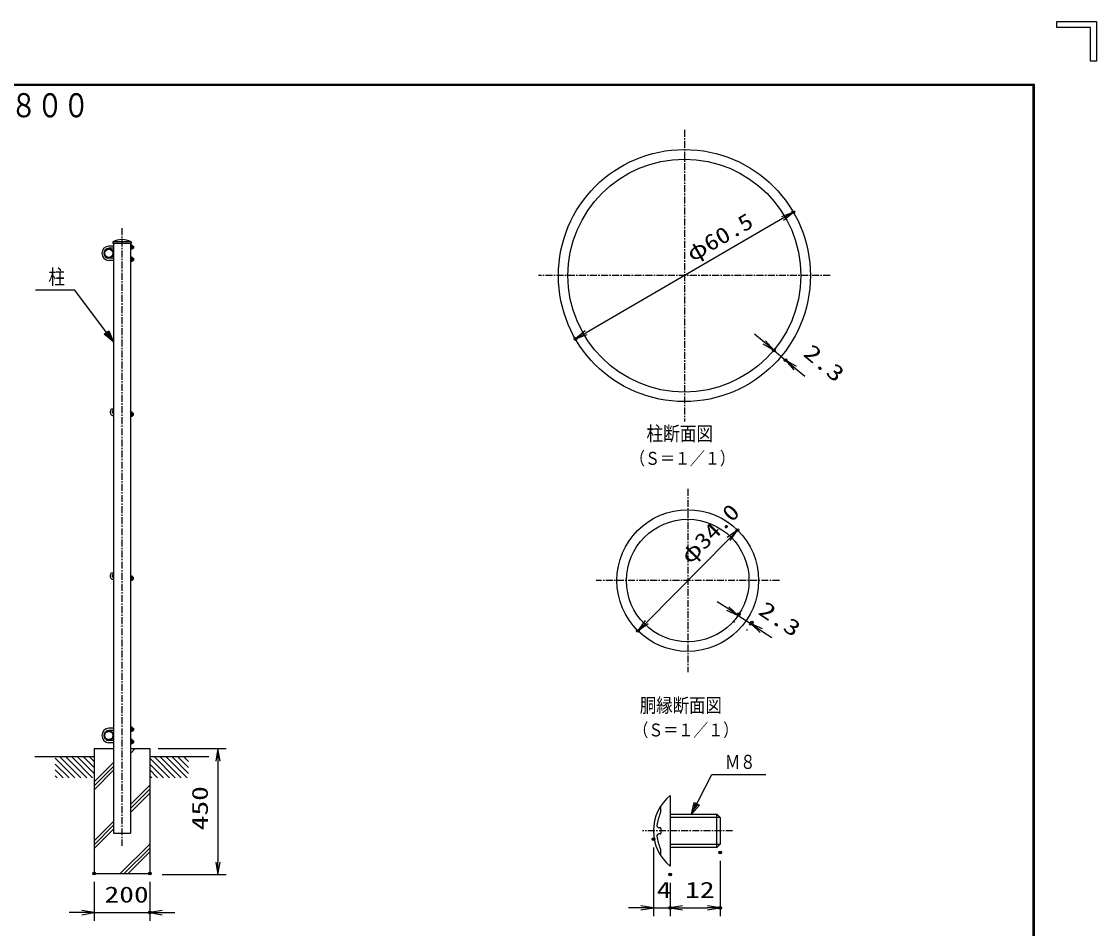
# Model space of a CAD drawing. Units: millimetres, scale not verified. Extents: x -4425 to 4425, y -3150 to 3150.
# Drawn here: x 555 to 4425, y -115 to 3150 of the extents above; entities that cross this region are included whole.
import ezdxf
from ezdxf.enums import TextEntityAlignment as Align

# ---------------------------------------------------------------- set-up
doc = ezdxf.new("R2010")
doc.units = ezdxf.units.MM
doc.header["$LTSCALE"] = 20
doc.header["$PDMODE"] = 32
doc.header["$PDSIZE"] = 10
doc.linetypes.add('USER1', pattern=[2, 1.25, -0.25, 0.25, -0.25])
for name, color, linetype, lineweight in [('0-0_1', 7, 'Continuous', 25), ('0-1_0', 7, 'Continuous', 25), ('0-3_EXTCNT-L', 4, 'Continuous', 25), ('0-4_WAKU', 7, 'Continuous', 25), ('0-5_D-TTL-TXT', 7, 'Continuous', 25)]:
    doc.layers.add(name, color=color, linetype=linetype, lineweight=lineweight)
doc.layers.add('0-2_DEFPOINTS', color=7, linetype='Continuous')
doc.styles.add('ＭＳ ゴシック', font='')
doc.styles.get('ＭＳ ゴシック').set_extended_font_data('MS Gothic')

# ---------------------------------------------------------------- blocks, each defined once
blk = doc.blocks.new('DARROWS')
at = {"layer": '0-1_0', "color": 2}
blk.add_line((0, 0), (-19.982, 0), dxfattribs=at)
blk.add_lwpolyline([(-20, -3.333), (0, 0), (-20, 3.333)], dxfattribs=at)

msp = doc.modelspace()

# ---------------------------------------------------------------- linework, layer by layer
at = {"layer": '0-0_1', "color": 4, "linetype": 'USER1'}
for p, q in [((2941.25, 2760.31), (2941.25, 1710.31)), ((916.39, 2405.44), (916.39, 182.96)), ((3466.25, 2235.31), (2416.25, 2235.31)), ((2953.28, 1467.45), (2953.28, 807.45)), ((3283.28, 1137.45), (2623.28, 1137.45)), ((3114.88, 236.49), (2790.87, 236.49))]:
    msp.add_line(p, q, dxfattribs=at)
at = {"layer": '0-0_1'}
for p, q in [((886.06, 2341.67), (869.06, 2341.67)), ((886.06, 2333.67), (869.06, 2333.67)), ((949.39, 2356.66), (883.39, 2356.66)), ((883.39, 2356.66), (883.39, 2350.66)), ((949.39, 2350.66), (883.39, 2350.66)), ((952.58, 2345.17), (946.66, 2345.17)), ((946.66, 2341.41), (952.58, 2341.41)), ((946.66, 2333.92), (952.58, 2333.92)), ((949.4, 2356.66), (949.4, 2350.66)), ((953.16, 2343.92), (952.58, 2345.17)), ((953.16, 2341.67), (957.56, 2341.67)), ((953.16, 2333.67), (957.56, 2333.67)), ((957.56, 2341.67), (957.56, 2333.67)), ((957.56, 2341.67), (958.16, 2341.07)), ((958.16, 2334.27), (957.56, 2333.67)), ((958.16, 2341.07), (958.16, 2334.27)), ((886.06, 2297.67), (869.06, 2297.67)), ((886.06, 2289.67), (869.06, 2289.67)), ((952.58, 2301.17), (946.66, 2301.17)), ((946.66, 2297.41), (952.58, 2297.41)), ((946.66, 2289.92), (952.58, 2289.92)), ((953.16, 2299.92), (952.58, 2301.17)), ((953.16, 2297.67), (957.56, 2297.67)), ((953.16, 2289.67), (957.56, 2289.67)), ((957.56, 2297.67), (957.56, 2289.67)), ((957.56, 2297.67), (958.16, 2297.07)), ((957.56, 2289.67), (958.16, 2290.27)), ((958.16, 2297.07), (958.16, 2290.27)), ((874.63, 1746.43), (878.38, 1756.71)), ((878.38, 1756.71), (885.9, 1753.97)), ((882.15, 1743.69), (885.9, 1753.97)), ((952.62, 1743.16), (946.69, 1743.16)), ((953.19, 1741.91), (952.62, 1743.16)), ((884.97, 1739.66), (886.09, 1739.66)), ((884.97, 1731.66), (886.09, 1731.66)), ((946.69, 1739.41), (952.62, 1739.41)), ((946.69, 1731.92), (952.62, 1731.92)), ((956.59, 1739.66), (953.19, 1739.66)), ((956.59, 1731.66), (953.19, 1731.66)), ((957.19, 1739.06), (956.59, 1739.66)), ((956.59, 1739.66), (956.59, 1731.66)), ((957.19, 1732.26), (956.59, 1731.66)), ((957.19, 1739.06), (957.19, 1732.26)), ((874.63, 1156.43), (878.38, 1166.71)), ((878.38, 1166.71), (885.9, 1163.97)), ((882.15, 1153.69), (885.9, 1163.97)), ((884.97, 1149.66), (886.09, 1149.66)), ((884.97, 1141.66), (886.09, 1141.66)), ((952.62, 1153.16), (946.69, 1153.16)), ((946.69, 1149.41), (952.62, 1149.41)), ((946.69, 1141.92), (952.62, 1141.92)), ((953.19, 1151.91), (952.62, 1153.16)), ((956.59, 1149.66), (953.19, 1149.66)), ((956.59, 1141.66), (953.19, 1141.66)), ((957.19, 1149.06), (956.59, 1149.66)), ((956.59, 1149.66), (956.59, 1141.66)), ((957.19, 1142.26), (956.59, 1141.66)), ((957.19, 1149.06), (957.19, 1142.26)), ((886.06, 605.67), (869.06, 605.67)), ((886.06, 597.67), (869.06, 597.67)), ((952.58, 609.17), (946.66, 609.17)), ((946.66, 605.41), (952.58, 605.41)), ((946.66, 597.92), (952.58, 597.92)), ((953.16, 607.92), (952.58, 609.17)), ((953.16, 605.67), (957.56, 605.67)), ((953.16, 597.67), (957.56, 597.67)), ((957.56, 605.67), (957.56, 597.67)), ((957.56, 605.67), (958.16, 605.07)), ((958.16, 598.27), (957.56, 597.67)), ((958.16, 605.07), (958.16, 598.27)), ((886.06, 561.66), (869.06, 561.66)), ((886.06, 553.67), (869.06, 553.67)), ((952.58, 565.17), (946.66, 565.17)), ((946.66, 561.41), (952.58, 561.41)), ((946.66, 553.92), (952.58, 553.92)), ((953.16, 563.92), (952.58, 565.17)), ((953.16, 561.66), (957.56, 561.66)), ((953.16, 553.67), (957.56, 553.67)), ((957.56, 561.66), (957.56, 553.67)), ((957.56, 561.66), (958.16, 561.07)), ((957.56, 553.67), (958.16, 554.27)), ((958.16, 561.07), (958.16, 554.27)), ((816.39, 532.66), (886.09, 532.66)), ((946.69, 532.66), (1016.39, 532.66)), ((1016.39, 532.66), (1016.39, 82.66)), ((816.39, 502.66), (602.44, 502.66)), ((1228.86, 502.66), (1016.39, 502.66)), ((2889.81, 363.99), (2889.81, 108.99)), ((2856.81, 311.02), (2856.81, 321.9)), ((2889.81, 296.49), (3057.81, 296.49)), ((3069.81, 284.49), (3069.81, 188.49)), ((2853.81, 247.74), (2849.76, 247.74)), ((2856.81, 244.74), (2856.81, 228.24)), ((886.09, 227.66), (946.69, 227.66)), ((2853.81, 225.24), (2849.76, 225.24)), ((2856.81, 151.08), (2856.81, 161.96))]:
    msp.add_line(p, q, dxfattribs=at)
at = {"layer": '0-0_1', "color": 4}
for p, q in [((953.16, 2341.07), (958.16, 2341.07)), ((953.16, 2334.27), (958.16, 2334.27)), ((953.16, 2297.07), (958.16, 2297.07)), ((953.16, 2290.27), (958.16, 2290.27)), ((957.19, 1739.06), (953.19, 1739.06)), ((957.19, 1732.26), (953.19, 1732.26)), ((957.19, 1149.06), (953.19, 1149.06)), ((957.19, 1142.26), (953.19, 1142.26)), ((953.16, 605.07), (958.16, 605.07)), ((953.16, 598.27), (958.16, 598.27)), ((953.16, 561.07), (958.16, 561.07)), ((953.16, 554.27), (958.16, 554.27)), ((946.69, 529.09), (950.27, 532.66)), ((946.69, 514.95), (964.41, 532.66)), ((676.39, 498.21), (746.94, 427.66)), ((676.39, 477), (725.73, 427.66)), ((693.16, 502.66), (768.16, 427.66)), ((714.37, 502.66), (789.37, 427.66)), ((735.58, 502.66), (810.58, 427.66)), ((756.8, 502.66), (816.4, 443.07)), ((778.01, 502.66), (816.4, 464.28)), ((799.22, 502.66), (816.4, 485.49)), ((816.39, 412.93), (886.1, 482.63)), ((816.39, 398.79), (886.09, 468.49)), ((1016.4, 498.21), (1086.94, 427.66)), ((1016.4, 477), (1065.73, 427.66)), ((1033.16, 502.66), (1108.16, 427.66)), ((1054.37, 502.66), (1129.37, 427.66)), ((1075.58, 502.66), (1150.58, 427.66)), ((1096.8, 502.66), (1156.39, 443.07)), ((1118.01, 502.66), (1156.39, 464.28)), ((1139.22, 502.66), (1156.39, 485.49)), ((676.39, 455.79), (704.52, 427.66)), ((676.39, 434.57), (683.3, 427.66)), ((816.39, 384.65), (886.1, 454.35)), ((1016.4, 455.79), (1044.52, 427.66)), ((1016.4, 434.57), (1023.3, 427.66)), ((946.69, 331.1), (1016.4, 400.8)), ((946.69, 316.96), (1016.4, 386.66)), ((946.69, 302.82), (1016.4, 372.52)), ((3069.81, 284.49), (2889.81, 284.49)), ((816.39, 200.8), (886.09, 270.5)), ((816.39, 186.66), (886.09, 256.36)), ((816.39, 172.52), (886.09, 242.22)), ((910.39, 82.66), (1016.4, 188.67)), ((924.53, 82.66), (1016.4, 174.53)), ((938.67, 82.66), (1016.4, 160.38)), ((2889.81, 188.49), (3069.81, 188.49))]:
    msp.add_line(p, q, dxfattribs=at)
at = {"layer": '0-0_1'}
for points in [[(886.09, 2350.66), (886.09, 532.66), (886.09, 227.66)], [(953.16, 2343.92), (953.16, 2331.42), (952.58, 2330.17), (946.66, 2330.17)], [(946.7, 2350.66), (946.69, 532.66), (946.69, 227.66)], [(953.16, 2299.92), (953.16, 2287.42), (952.58, 2286.17), (946.66, 2286.17)], [(953.19, 1741.91), (953.19, 1729.41), (952.62, 1728.16), (946.69, 1728.16)], [(953.19, 1151.91), (953.19, 1139.41), (952.62, 1138.16), (946.69, 1138.16)], [(953.16, 607.92), (953.16, 595.41), (952.58, 594.17), (946.66, 594.17)], [(953.16, 563.92), (953.16, 551.42), (952.58, 550.17), (946.66, 550.17)], [(816.39, 532.66), (816.39, 82.66), (1016.39, 82.66)], [(3057.81, 176.49), (3057.81, 296.49), (3069.81, 284.49)], [(3069.81, 188.49), (3057.81, 176.49), (2889.81, 176.49)]]:
    msp.add_lwpolyline(points, dxfattribs=at)
at = {"layer": '0-0_1', "color": 4}
for points in [[(886.09, 1996.85), (746.39, 2182.66), (604.64, 2182.66)], [(865.05, 2033.58), (873.47, 2013.64), (856.66, 2027.27)], [(2966.88, 296.49), (3039.81, 438.99), (3234.06, 438.99)], [(2990.69, 331.48), (2976.44, 315.18), (2981.34, 336.27)]]:
    msp.add_lwpolyline(points, dxfattribs=at)
for points in [[(869.25, 2036.73), (886.09, 1996.85), (852.46, 2024.11)], [(2995.36, 329.09), (2966.88, 296.49), (2976.66, 338.66)]]:
    msp.add_lwpolyline(points, close=True, dxfattribs=at)
at = {"layer": '0-0_1'}
for centre, radius in [((2941.25, 2235.31), 453.75), ((2941.25, 2235.31), 419.25), ((869.06, 2315.67), 17), ((869.06, 2315.67), 14.7), ((884.09, 1742.66), 2), ((2953.28, 1137.45), 255), ((2953.28, 1137.45), 220.5), ((884.09, 1152.66), 2), ((869.06, 579.67), 17), ((869.06, 579.67), 14.7)]:
    msp.add_circle(centre, radius, dxfattribs=at)
for centre, radius, start, end in [((916.39, 2292.59), 72.08, 62.75156, 117.24901), ((870.06, 2315.67), 26, 92.20422, 267.79578), ((870.06, 2315.67), 18, 93.18472, 266.81528), ((947.44, 2343.92), 5.71, 334.0202, 0), ((940.71, 2337.67), 12.45, 342.48083, 17.5195), ((947.44, 2331.42), 5.71, 0, 25.97979), ((947.44, 2299.92), 5.71, 334.0202, 0), ((940.71, 2293.67), 12.45, 342.48083, 17.5195), ((947.44, 2287.42), 5.71, 0, 25.97979), ((884.97, 1742.66), 11, 160.00017, 270), ((884.97, 1742.66), 3, 160.00017, 270), ((947.48, 1741.91), 5.71, 334.0199, 0), ((940.74, 1735.66), 12.45, 342.48373, 17.51709), ((947.48, 1729.41), 5.71, 0, 25.9799), ((884.97, 1152.66), 11, 160.00017, 270), ((884.97, 1152.66), 3, 160.00017, 270), ((940.74, 1145.66), 12.45, 342.48373, 17.51709), ((947.48, 1151.91), 5.71, 334.0199, 0), ((947.48, 1139.41), 5.71, 0, 25.9799), ((870.06, 579.67), 26, 92.20422, 267.79578), ((870.06, 579.67), 18, 93.18472, 266.81528), ((947.44, 607.92), 5.71, 334.0202, 0), ((940.71, 601.67), 12.45, 342.48083, 17.5195), ((947.44, 595.41), 5.71, 0, 25.97979), ((947.44, 563.92), 5.71, 334.0202, 0), ((940.71, 557.67), 12.45, 342.48083, 17.5195), ((947.44, 551.42), 5.71, 0, 25.97979), ((2995.28, 236.49), 165.47, 129.59747, 230.40213), ((2855.31, 321.9), 1.5, 0, 148.60435), ((2826.81, 311.02), 30, 336.13489, 0), ((2995.28, 236.49), 154.22, 156.13531, 172.65765), ((2849.76, 255.24), 7.5, 172.65716, 270), ((2853.81, 244.74), 3, 0, 90), ((2849.76, 217.74), 7.5, 90, 187.34283), ((2995.28, 236.49), 154.22, 187.34225, 203.86461), ((2853.81, 228.24), 3, 270, 0), ((2826.81, 161.96), 30, 0, 23.8647), ((2855.31, 151.08), 1.5, 211.38818, 0)]:
    msp.add_arc(centre, radius, start, end, dxfattribs=at)
at = {"layer": '0-1_0', "color": 2}
for p, q in [((3294.59, 2440.8), (2587.91, 2029.81)), ((3228.34, 1995.23), (3193.82, 2024.09)), ((3262.86, 1966.36), (3305.44, 1930.76)), ((3339.96, 1901.89), (3374.48, 1873.02)), ((3100.99, 1286.73), (2805.57, 988.18)), ((3097.1, 1036.74), (3059.49, 1061.44)), ((3134.72, 1012.04), (3181.11, 981.58)), ((3218.73, 956.88), (3256.34, 932.18)), ((771.39, -58), (726.39, -58)), ((816.39, -58), (1016.39, -58)), ((1061.39, -58), (1106.39, -58)), ((2784.81, -41.01), (2739.81, -41.01)), ((2829.81, -41.01), (2889.81, -41.01)), ((2934.81, -41.01), (2979.81, -41.01)), ((2934.81, -41.01), (3024.81, -41.01))]:
    msp.add_line(p, q, dxfattribs=at)
at = {"layer": '0-1_0', "color": 1}
for p, q in [((3243.62, 1943.35), (3243.62, 1943.35)), ((3286.19, 1907.74), (3286.19, 1907.74)), ((3121.13, 991.35), (3118.25, 986.96)), ((3167.53, 960.89), (3164.65, 956.5)), ((2829.81, 176.49), (2829.81, -71.01)), ((3069.81, 128.49), (3069.81, -71.01)), ((816.39, 52.66), (816.39, -88)), ((1016.39, 52.66), (1016.39, -88)), ((2889.81, 48.99), (2889.81, -71.01)), ((2889.81, 48.99), (2889.81, -71.01))]:
    msp.add_line(p, q, dxfattribs=at)
at = {"layer": '0-2_DEFPOINTS'}
for p in [(3333.49, 2463.43), (2549.01, 2007.19), (3262.86, 1966.36), (3305.44, 1930.76), (3305.44, 1930.76), (3132.64, 1318.71), (3137.6, 1016.43), (3181.11, 981.58), (3183.99, 985.97), (2773.92, 956.19), (2829.81, 206.49), (3069.81, 158.49), (816.39, 82.66), (1016.39, 82.66), (2889.81, 78.99), (2889.81, -41.01), (3069.81, -41.01), (1016.39, -58)]:
    msp.add_point(p, dxfattribs=at)
at = {"layer": '0-3_EXTCNT-L', "color": 1}
for p, q in [((1046.39, 532.66), (1291.91, 532.66)), ((1060.91, 79), (1291.91, 79))]:
    msp.add_line(p, q, dxfattribs=at)
at = {"layer": '0-3_EXTCNT-L', "color": 2}
msp.add_line((1261.91, 487.66), (1261.91, 124), dxfattribs=at)
at = {"layer": '0-4_WAKU'}
for p, q in [((4281.66, 3150), (4424.91, 3150)), ((4403.42, 3006.75), (4403.42, 3128.51)), ((-4048.09, 2923), (4197.91, 2923))]:
    msp.add_line(p, q, dxfattribs=at)
for points in [[(4403.42, 3128.51), (4281.66, 3128.51), (4281.66, 3150)], [(4424.91, 3150), (4424.91, 3006.75), (4403.42, 3006.75)], [(4197.91, 2923), (4197.91, -2923), (-4048.09, -2923)], [(4195.91, 2921), (4195.91, -2921), (-4046.09, -2921)], [(-4046.09, -2921), (-4046.09, 2921), (4195.91, 2921)]]:
    msp.add_lwpolyline(points, dxfattribs=at)
msp.add_lwpolyline([(-4050.09, 2925), (4199.91, 2925), (4199.91, -2925), (-4050.09, -2925)], close=True, dxfattribs=at)

# ---------------------------------------------------------------- block references
at = {"layer": '0-1_0', "xscale": 2.25, "yscale": 2.25}
for p, rotation in [((3333.49, 2463.43), 30.18139), ((2549.01, 2007.19), 210.18139), ((3262.86, 1966.36), 320.09585), ((3305.44, 1930.76), 140.09585), ((3132.64, 1318.71), 45.30261), ((3134.72, 1012.04), 326.71152), ((2773.92, 956.19), 225.30261), ((3181.11, 981.58), 146.71152), ((2889.81, -41.01), 180), ((2889.81, -41.01), 180), ((1016.39, -58), 180)]:
    msp.add_blockref('DARROWS', p, dxfattribs=dict(at, rotation=rotation))
for p in [(2829.81, -41.01), (3069.81, -41.01), (816.39, -58)]:
    msp.add_blockref('DARROWS', p, dxfattribs=at)
at = {"layer": '0-3_EXTCNT-L', "xscale": 2.25, "yscale": 2.25}
for p, rotation in [((1261.91, 532.66), 90), ((1261.91, 79), 270)]:
    msp.add_blockref('DARROWS', p, dxfattribs=dict(at, rotation=rotation))

# ---------------------------------------------------------------- texts
at = {"layer": '0-0_1', "color": 4, "style": 'ＭＳ ゴシック'}
for s, height, width, p in [('柱', 54.12, 0.8, (651.9, 2187.26)), ('柱断面図', 51.7, 0.85, (2804.75, 1625.37)), ('（Ｓ＝１／１）', 46.52, 0.85, (2745.5, 1540.11)), ('胴縁断面図', 50.94, 0.85, (2780.78, 647.65)), ('（Ｓ＝１／１）', 46.52, 0.85, (2757.53, 562.25)), ('Ｍ８', 50.44, 0.8, (3087.06, 444.27))]:
    msp.add_text(s, height=height, dxfattribs=dict(at, width=width)).set_placement(p, align=Align.BOTTOM_LEFT)
at = {"layer": '0-1_0', "color": 3, "style": 'ＭＳ ゴシック'}
for s, height, rotation, width, p in [('φ60.5', 57.73, 30.181, 1.2, (2979.11, 2268.44)), ('2.3', 57.77, 320.096, 1.35, (3354.12, 1936.11)), ('φ34.0', 57.73, 45.303, 1.2, (2974.33, 1181.52)), ('2.3', 57.77, 326.712, 1.35, (3193.21, 1004.28))]:
    msp.add_text(s, height=height, rotation=rotation, dxfattribs=dict(at, width=width)).set_placement(p, align=Align.BOTTOM_LEFT)
at = {"layer": '0-1_0', "color": 3, "style": 'ＭＳ ゴシック', "width": 1.35}
for s, p in [('4', (2841.81, -22.11)), ('12', (2943.81, -22.11)), ('200', (853.39, -39.1))]:
    msp.add_text(s, height=57.77, dxfattribs=at).set_placement(p, align=Align.BOTTOM_LEFT)
at = {"layer": '0-3_EXTCNT-L', "color": 3, "style": 'ＭＳ ゴシック', "width": 1.35}
msp.add_text('450', height=57.77, rotation=90, dxfattribs=at).set_placement((1243.01, 238.33), align=Align.BOTTOM_LEFT)
at = {"layer": '0-5_D-TTL-TXT', "style": 'ＭＳ ゴシック', "width": 0.8}
msp.add_text('ＰＦ－１ＰＥＴ型 Ｈ１８００', height=86.65, dxfattribs=at).set_placement((-477.36, 2779.22), align=Align.BOTTOM_LEFT)

doc.saveas('drawing.dxf')
